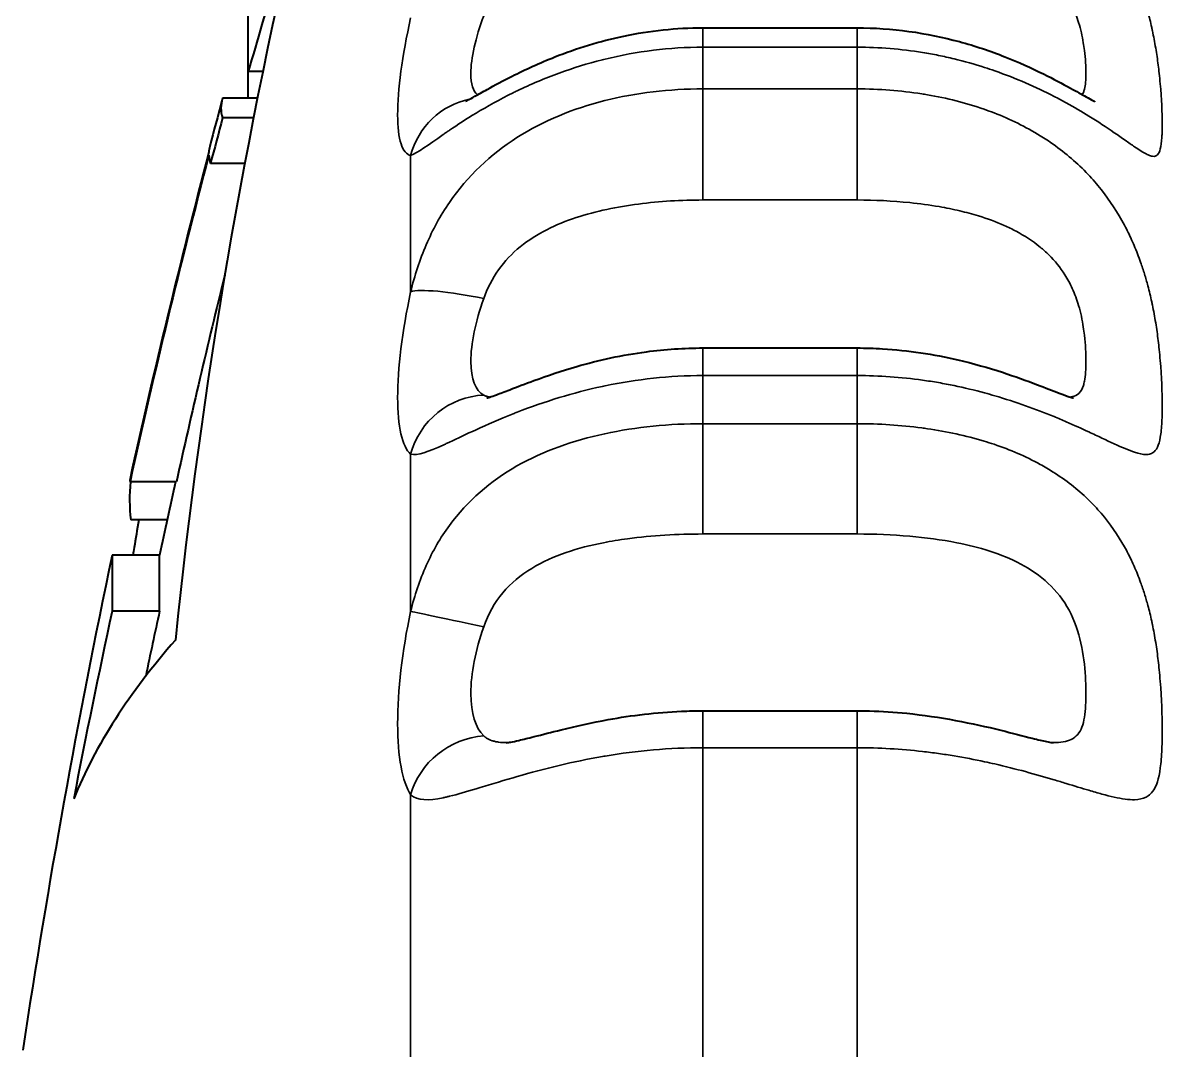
# Model space of a CAD drawing. Header units: millimetres. Extents: x 0 to 3364, y 0 to 2376.
# Drawn here: x 1916.31 to 1923.67, y 1295.2 to 1301.84 of the extents above; entities that cross this region are included whole.
import ezdxf

# ---------------------------------------------------------------- set-up
doc = ezdxf.new("R2010")
doc.units = ezdxf.units.MM
doc.header["$LTSCALE"] = 4
doc.layers.add('가시적인 것(ISO)', color=3, linetype='Continuous', lineweight=40, true_color=0x00ff00)
doc.layers.add('가시적인 좁은 것(ISO)', color=3, linetype='Continuous', lineweight=35, true_color=0x00ff00)

msp = doc.modelspace()

# ---------------------------------------------------------------- linework, layer by layer
at = {"layer": '가시적인 것(ISO)'}
for p, q in [((1917.7671, 1301.5241), (1917.7671, 1301.9988)), ((1920.7062, 1301.8073), (1921.7023, 1301.8073)), ((1917.8614, 1301.5241), (1917.7671, 1301.5241)), ((1917.7671, 1301.3519), (1917.7671, 1301.5241)), ((1917.8264, 1301.3519), (1917.6018, 1301.3519)), ((1917.8012, 1301.2248), (1917.6014, 1301.2248)), ((1917.7441, 1300.9292), (1917.5231, 1300.9292)), ((1920.7062, 1299.7377), (1921.7023, 1299.7377)), ((1919.7476, 1299.4078), (1919.7476, 1299.4077)), ((1919.7476, 1299.0888), (1919.7476, 1299.0887)), ((1917.3029, 1298.8725), (1917.0029, 1298.8725)), ((1917.2425, 1298.6261), (1917.008, 1298.6261)), ((1916.8874, 1298.3988), (1916.8874, 1298.0358)), ((1917.194, 1298.3988), (1916.8874, 1298.3988)), ((1917.194, 1298.0358), (1917.194, 1298.3988)), ((1917.194, 1298.0358), (1916.8874, 1298.0358)), ((1920.7062, 1297.3925), (1921.7023, 1297.3925)), ((1919.7476, 1297.0326), (1919.7476, 1297.0325))]:
    msp.add_line(p, q, dxfattribs=at)
for centre, radius, start, end in [((1972.2715, 1286.6988), 56.6, 165.0118, 165.32235), ((1972.5715, 1286.6988), 56.6, 167.57961, 168.07016), ((1972.5715, 1286.6988), 56.9, 168.13398, 171.40872)]:
    msp.add_arc(centre, radius, start, end, dxfattribs=at)
for centre, major_axis, ratio, start_param, end_param in [((1972.5715, 1294.1167), (-55.4665, 0), 0.811419, 6.090498, 6.200142), ((1972.5715, 1286.6988), (-56.9, 0), 0.968976, 5.988059, 6.010942), ((1972.2715, 1301.2878), (-54.681, 0), 0.05779, 6.262909, 6.303122), ((1972.2715, 1286.6359), (-56.5894, 0), 0.998349, 6.021996, 6.027408), ((1972.2715, 1286.7092), (-56.5997, 0), 0.998322, 6.027448, 6.06587), ((1972.2715, 1300.9923), (-54.7592, 0), 0.057717, 6.268069, 6.279949), ((1972.2715, 1286.6896), (-56.5998, 0), 0.998322, 6.02745, 6.065872), ((1972.2715, 1300.9922), (-54.7593, 0), 0.057717, 0.002939, 0.019929), ((1972.5715, 1286.6896), (-56.5998, 0), 0.998322, 6.041598, 6.065872), ((1972.2715, 1298.7605), (-55.2712, 0), 0.146134, 6.269323, 6.29982), ((1972.2715, 1298.8815), (-55.2688, 0), 0.058192, 6.279867, 6.285985), ((1972.5715, 1286.6988), (-56.9, 0), 0.968976, 6.076084, 6.098481), ((1972.5715, 1286.6988), (-56.6, 0), 0.968976, 6.07497, 6.082776), ((1972.5715, 1295.9143), (-56.1173, 0), 0.199859, 6.10974, 6.201937)]:
    msp.add_ellipse(centre, major_axis=major_axis, ratio=ratio, start_param=start_param, end_param=end_param, dxfattribs=at)
for points, knots in [([(1919.1707, 1301.3322), (1919.1709, 1301.3323), (1919.1712, 1301.3325), (1919.1747, 1301.3341), (1919.1806, 1301.3369), (1919.1993, 1301.3466), (1919.2139, 1301.3545), (1919.2546, 1301.3771), (1919.282, 1301.3925), (1919.3596, 1301.4354), (1919.4144, 1301.4651), (1919.5574, 1301.5373), (1919.6509, 1301.5804), (1919.8885, 1301.6742), (1920.0396, 1301.7212), (1920.3606, 1301.7886), (1920.5341, 1301.8073), (1920.7062, 1301.8073)], [0.0266153, 0.0266153, 0.0266153, 0.0266153, 0.0294363, 0.0294363, 0.0373218, 0.0373218, 0.0480611, 0.0480611, 0.0623491, 0.0623491, 0.0853746, 0.0853746, 0.1188953, 0.1188953, 0.1668009, 0.1668009, 0.2184199, 0.2184199, 0.2184199, 0.2184199]), ([(1921.7023, 1301.8073), (1921.9257, 1301.8073), (1922.1522, 1301.7749), (1922.4647, 1301.6903), (1922.5636, 1301.6569), (1922.7451, 1301.5854), (1922.8292, 1301.5474), (1922.97, 1301.4777), (1923.0295, 1301.4459), (1923.1198, 1301.3962), (1923.1544, 1301.3767), (1923.2002, 1301.3514), (1923.2157, 1301.3431), (1923.2324, 1301.3346), (1923.2368, 1301.3325), (1923.2384, 1301.3317), (1923.2385, 1301.3317), (1923.2385, 1301.3317)], [0, 0, 0, 0, 0.0670221, 0.0670221, 0.0991921, 0.0991921, 0.1291875, 0.1291875, 0.1536774, 0.1536774, 0.1713626, 0.1713626, 0.182782, 0.182782, 0.189911, 0.189911, 0.1913664, 0.1913664, 0.1913664, 0.1913664]), ([(1919.3092, 1299.4145), (1919.3093, 1299.4146), (1919.3095, 1299.4146), (1919.3125, 1299.4154), (1919.3191, 1299.4173), (1919.3399, 1299.4241), (1919.3543, 1299.4292), (1919.3954, 1299.4443), (1919.4249, 1299.4556), (1919.5043, 1299.4862), (1919.5577, 1299.5068), (1919.6997, 1299.5587), (1919.7933, 1299.5903), (1920.0332, 1299.6593), (1920.186, 1299.6929), (1920.461, 1299.7293), (1920.5839, 1299.7377), (1920.7062, 1299.7377)], [0.0161857, 0.0161857, 0.0161857, 0.0161857, 0.0185552, 0.0185552, 0.026992, 0.026992, 0.0362914, 0.0362914, 0.0504293, 0.0504293, 0.0714124, 0.0714124, 0.103455, 0.103455, 0.1506642, 0.1506642, 0.1873596, 0.1873596, 0.1873596, 0.1873596]), ([(1921.7023, 1299.7377), (1921.7572, 1299.7376), (1921.8121, 1299.7359), (1922.0321, 1299.7225), (1922.1971, 1299.6972), (1922.4528, 1299.638), (1922.5497, 1299.6102), (1922.7211, 1299.5544), (1922.7979, 1299.5265), (1922.919, 1299.4806), (1922.9674, 1299.4617), (1923.0338, 1299.4365), (1923.0569, 1299.4281), (1923.0837, 1299.4191), (1923.0916, 1299.4167), (1923.099, 1299.4146), (1923.0999, 1299.4143), (1923.1006, 1299.4142)], [0, 0, 0, 0, 0.0164668, 0.0164668, 0.0662079, 0.0662079, 0.0977163, 0.0977163, 0.1252639, 0.1252639, 0.1457416, 0.1457416, 0.158827, 0.158827, 0.1666894, 0.1666894, 0.1715139, 0.1715139, 0.1715139, 0.1715139]), ([(1917.0608, 1298.6261), (1917.0488, 1298.5624), (1917.0385, 1298.5025), (1917.03, 1298.4484), (1917.0273, 1298.4313), (1917.0248, 1298.4148), (1917.0225, 1298.3988)], [0.3574117, 0.3574117, 0.3574117, 0.3574117, 0.5012128, 0.5012128, 0.5012128, 0.546887, 0.546887, 0.546887, 0.546887]), ([(1919.4369, 1297.1865), (1919.4369, 1297.1865), (1919.4382, 1297.1866), (1919.445, 1297.1874), (1919.4534, 1297.1886), (1919.4781, 1297.193), (1919.4961, 1297.1968), (1919.5452, 1297.208), (1919.5786, 1297.2163), (1919.6678, 1297.2391), (1919.7273, 1297.2545), (1919.8849, 1297.2933), (1919.9882, 1297.3166), (1920.2461, 1297.3633), (1920.4062, 1297.3825), (1920.6129, 1297.3915), (1920.6595, 1297.3925), (1920.7062, 1297.3925)], [0.0051024, 0.0051024, 0.0051024, 0.0051024, 0.0093424, 0.0093424, 0.0174287, 0.0174287, 0.027829, 0.027829, 0.0422765, 0.0422765, 0.0639558, 0.0639558, 0.0974567, 0.0974567, 0.1456097, 0.1456097, 0.159603, 0.159603, 0.159603, 0.159603]), ([(1921.7023, 1297.3925), (1921.7291, 1297.3925), (1921.756, 1297.3922), (1921.8634, 1297.3894), (1921.944, 1297.3842), (1922.2361, 1297.3552), (1922.4483, 1297.3122), (1922.7051, 1297.2485), (1922.7751, 1297.23), (1922.8703, 1297.2064), (1922.9026, 1297.1988), (1922.9416, 1297.1909), (1922.9536, 1297.1888), (1922.9664, 1297.187), (1922.9698, 1297.1867), (1922.9711, 1297.1866), (1922.9712, 1297.1866), (1922.9712, 1297.1866)], [0, 0, 0, 0, 0.0080557, 0.0080557, 0.0322622, 0.0322622, 0.0968869, 0.0968869, 0.1227237, 0.1227237, 0.1380632, 0.1380632, 0.1469367, 0.1469367, 0.1530241, 0.1530241, 0.154444, 0.154444, 0.154444, 0.154444])]:
    msp.add_open_spline(points, degree=3, knots=knots, dxfattribs=at)
at = {"layer": '가시적인 좁은 것(ISO)'}
for p, q in [((1920.7062, 1301.6819), (1920.7062, 1301.8073)), ((1921.7023, 1301.6819), (1921.7023, 1301.8073)), ((1920.7062, 1301.6819), (1920.7062, 1301.4123)), ((1921.7023, 1301.6819), (1920.7062, 1301.6819)), ((1921.7023, 1301.6819), (1921.7023, 1301.4123)), ((1920.7062, 1301.4123), (1921.7023, 1301.4123)), ((1920.7062, 1300.6941), (1920.7062, 1301.4123)), ((1921.7023, 1300.6941), (1921.7023, 1301.4123)), ((1918.8167, 1300.9817), (1918.8167, 1300.1006)), ((1921.7023, 1300.6941), (1920.7062, 1300.6941)), ((1920.7062, 1299.5592), (1920.7062, 1299.7377)), ((1921.7023, 1299.7377), (1921.7023, 1299.5592)), ((1920.7062, 1299.5592), (1920.7062, 1299.2483)), ((1921.7023, 1299.5592), (1920.7062, 1299.5592)), ((1921.7023, 1299.5592), (1921.7023, 1299.2483)), ((1920.7062, 1298.5354), (1920.7062, 1299.2483)), ((1920.7062, 1299.2483), (1921.7023, 1299.2483)), ((1921.7023, 1299.2483), (1921.7023, 1298.573)), ((1918.8167, 1299.0509), (1918.8167, 1298.0351)), ((1921.7023, 1298.573), (1921.7023, 1298.5354)), ((1921.7023, 1298.5354), (1920.7062, 1298.5354)), ((1920.7062, 1297.1539), (1920.7062, 1297.3925)), ((1921.7023, 1297.1539), (1921.7023, 1297.3925)), ((1920.7062, 1297.1539), (1920.7062, 1293.3302)), ((1921.7023, 1297.1539), (1920.7062, 1297.1539)), ((1921.7023, 1297.1539), (1921.7023, 1293.3302)), ((1918.8167, 1296.8488), (1918.8167, 1292.4391))]:
    msp.add_line(p, q, dxfattribs=at)
for centre, major_axis, ratio, start_param, end_param in [((1919.2891, 1300.8562), (0.108, 0.4882), 0.977465, 0.409562, 1.529702), ((1919.2891, 1299.9828), (-0.489, 0.1042), 0.14551, 4.743374, 6.050555), ((1919.0904, 1300.1576), (-0.2583, -1.0817), 0.228727, 4.819608, 5.519674), ((1919.1044, 1300.0617), (-0.2502, -1.0316), 0.266466, 5.450345, 6.136597), ((1919.2891, 1298.9424), (-0.3385, -0.368), 0.95999, 3.905554, 5.212736), ((1919.2891, 1297.9355), (-0.4893, 0.1031), 0.000885, 4.712575, 6.019757), ((1919.2891, 1296.7596), (0.4239, 0.2652), 0.921426, 1.047753, 2.354935)]:
    msp.add_ellipse(centre, major_axis=major_axis, ratio=ratio, start_param=start_param, end_param=end_param, dxfattribs=at)
for points, knots in [([(1921.7023, 1303.253), (1921.8445, 1303.253), (1921.9842, 1303.2409), (1922.1215, 1303.2166), (1922.1331, 1303.2145), (1922.1447, 1303.2124), (1922.1563, 1303.2101), (1922.2816, 1303.186), (1922.4058, 1303.1508), (1922.5233, 1303.1055), (1922.5449, 1303.0971), (1922.5664, 1303.0884), (1922.5876, 1303.0793), (1922.6919, 1303.0346), (1922.7916, 1302.9811), (1922.886, 1302.9177), (1922.9145, 1302.8985), (1922.9425, 1302.8784), (1922.97, 1302.8574), (1923.0518, 1302.7948), (1923.1268, 1302.7255), (1923.1953, 1302.6487), (1923.2245, 1302.616), (1923.2525, 1302.5818), (1923.2794, 1302.5462), (1923.3367, 1302.4703), (1923.387, 1302.3898), (1923.4307, 1302.3053), (1923.4468, 1302.2742), (1923.462, 1302.2424), (1923.4764, 1302.2102), (1923.4819, 1302.1977), (1923.4874, 1302.1851), (1923.4926, 1302.1725), (1923.5079, 1302.1361), (1923.522, 1302.0992), (1923.535, 1302.062), (1923.5438, 1302.0369), (1923.552, 1302.0117), (1923.5598, 1301.9864), (1923.5676, 1301.9611), (1923.5748, 1301.9358), (1923.5816, 1301.9105), (1923.5907, 1301.8767), (1923.599, 1301.8428), (1923.6065, 1301.8089), (1923.6081, 1301.8017), (1923.6096, 1301.7945), (1923.6111, 1301.7874), (1923.615, 1301.7692), (1923.6186, 1301.751), (1923.6221, 1301.7329), (1923.6293, 1301.6951), (1923.6355, 1301.6575), (1923.641, 1301.6207), (1923.6437, 1301.6023), (1923.6462, 1301.5841), (1923.6485, 1301.5661), (1923.6508, 1301.548), (1923.6529, 1301.5303), (1923.6548, 1301.5127), (1923.6573, 1301.4901), (1923.6596, 1301.4678), (1923.6615, 1301.446), (1923.6704, 1301.3475), (1923.6742, 1301.2579), (1923.6743, 1301.1862), (1923.6743, 1301.1643), (1923.674, 1301.1439), (1923.6733, 1301.1251), (1923.673, 1301.1158), (1923.6725, 1301.1069), (1923.672, 1301.0984), (1923.67, 1301.0679), (1923.6667, 1301.0434), (1923.662, 1301.0247), (1923.6527, 1300.9887), (1923.637, 1300.9738), (1923.6125, 1300.9765), (1923.604, 1300.9774), (1923.5944, 1300.9804), (1923.5836, 1300.9851), (1923.5791, 1300.987), (1923.5745, 1300.9892), (1923.5696, 1300.9918), (1923.5489, 1301.0024), (1923.5244, 1301.0181), (1923.4958, 1301.0377), (1923.4769, 1301.0505), (1923.4564, 1301.0649), (1923.4342, 1301.0804), (1923.3909, 1301.1108), (1923.3408, 1301.1458), (1923.284, 1301.1831), (1923.2573, 1301.2007), (1923.2292, 1301.2186), (1923.2, 1301.2367), (1923.1544, 1301.2649), (1923.1057, 1301.2935), (1923.0543, 1301.3219), (1923.0287, 1301.336), (1923.0023, 1301.3501), (1922.9752, 1301.364), (1922.8574, 1301.4245), (1922.7294, 1301.4809), (1922.5916, 1301.5289), (1922.57, 1301.5365), (1922.5482, 1301.5438), (1922.5262, 1301.5508), (1922.4617, 1301.5716), (1922.3959, 1301.5902), (1922.3291, 1301.6064), (1922.2957, 1301.6145), (1922.262, 1301.622), (1922.228, 1301.6289), (1922.194, 1301.6358), (1922.1597, 1301.6421), (1922.1252, 1301.6477), (1922.0561, 1301.659), (1921.986, 1301.6675), (1921.9153, 1301.6733), (1921.8446, 1301.679), (1921.7735, 1301.6819), (1921.7023, 1301.6819)], [0, 0, 0, 0, 0.000420749, 0.000420749, 0.000420749, 0.000456315, 0.000456315, 0.000456315, 0.000841498, 0.000841498, 0.000841498, 0.000912616, 0.000912616, 0.000912616, 0.001262247, 0.001262247, 0.001262247, 0.001368007, 0.001368007, 0.001368007, 0.001682996, 0.001682996, 0.001682996, 0.001817418, 0.001817418, 0.001817418, 0.002103745, 0.002103745, 0.002103745, 0.002208932, 0.002208932, 0.002208932, 0.002249619, 0.002249619, 0.002249619, 0.002366713, 0.002366713, 0.002366713, 0.002445604, 0.002445604, 0.002445604, 0.002524494, 0.002524494, 0.002524494, 0.002629681, 0.002629681, 0.002629681, 0.002651956, 0.002651956, 0.002651956, 0.002708572, 0.002708572, 0.002708572, 0.002826907, 0.002826907, 0.002826907, 0.002886075, 0.002886075, 0.002886075, 0.002945243, 0.002945243, 0.002945243, 0.003021559, 0.003021559, 0.003021559, 0.003365992, 0.003365992, 0.003365992, 0.003471179, 0.003471179, 0.003471179, 0.003523773, 0.003523773, 0.003523773, 0.003713713, 0.003713713, 0.003713713, 0.004080236, 0.004080236, 0.004080236, 0.00420749, 0.00420749, 0.00420749, 0.004260084, 0.004260084, 0.004260084, 0.004482243, 0.004482243, 0.004482243, 0.004628239, 0.004628239, 0.004628239, 0.004914142, 0.004914142, 0.004914142, 0.005048988, 0.005048988, 0.005048988, 0.005259363, 0.005259363, 0.005259363, 0.005364122, 0.005364122, 0.005364122, 0.005819028, 0.005819028, 0.005819028, 0.005890486, 0.005890486, 0.005890486, 0.006100861, 0.006100861, 0.006100861, 0.006206048, 0.006206048, 0.006206048, 0.006311235, 0.006311235, 0.006311235, 0.00652161, 0.00652161, 0.00652161, 0.006731984, 0.006731984, 0.006731984, 0.006731984]), ([(1923.1564, 1301.3757), (1923.1597, 1301.3798), (1923.1625, 1301.3845), (1923.1649, 1301.3897), (1923.1677, 1301.3958), (1923.1701, 1301.4026), (1923.172, 1301.4101), (1923.1787, 1301.4358), (1923.1813, 1301.4709), (1923.1813, 1301.5132), (1923.1812, 1301.5555), (1923.1786, 1301.6059), (1923.1717, 1301.6613), (1923.1697, 1301.6774), (1923.1674, 1301.694), (1923.1645, 1301.7109), (1923.1576, 1301.7527), (1923.1478, 1301.7969), (1923.134, 1301.8417), (1923.123, 1301.8773), (1923.1094, 1301.9132), (1923.0931, 1301.9482), (1923.0791, 1301.9782), (1923.0631, 1302.0076), (1923.0451, 1302.0359), (1923.0154, 1302.0827), (1922.9805, 1302.1261), (1922.9415, 1302.1655), (1922.9236, 1302.1837), (1922.9048, 1302.201), (1922.8851, 1302.2176), (1922.8364, 1302.2589), (1922.7844, 1302.294), (1922.7298, 1302.3248), (1922.7048, 1302.3389), (1922.6792, 1302.3522), (1922.6531, 1302.3646), (1922.5992, 1302.3902), (1922.5441, 1302.4119), (1922.488, 1302.4308), (1922.4479, 1302.4442), (1922.4073, 1302.4562), (1922.3663, 1302.4669), (1922.3223, 1302.4784), (1922.2775, 1302.4884), (1922.2325, 1302.4971), (1922.1698, 1302.5092), (1922.1062, 1302.5189), (1922.0428, 1302.5262), (1921.9299, 1302.5393), (1921.8167, 1302.5454), (1921.7023, 1302.5454)], [0.001823504, 0.001823504, 0.001823504, 0.001823504, 0.001876825, 0.001876825, 0.001876825, 0.001937842, 0.001937842, 0.001937842, 0.002144943, 0.002144943, 0.002144943, 0.002352493, 0.002352493, 0.002352493, 0.002413061, 0.002413061, 0.002413061, 0.002562512, 0.002562512, 0.002562512, 0.002681179, 0.002681179, 0.002681179, 0.002782454, 0.002782454, 0.002782454, 0.002949297, 0.002949297, 0.002949297, 0.003026246, 0.003026246, 0.003026246, 0.003217414, 0.003217414, 0.003217414, 0.003304937, 0.003304937, 0.003304937, 0.003485532, 0.003485532, 0.003485532, 0.00361485, 0.00361485, 0.00361485, 0.00375365, 0.00375365, 0.00375365, 0.003946637, 0.003946637, 0.003946637, 0.004289886, 0.004289886, 0.004289886, 0.004289886]), ([(1919.2891, 1301.885), (1919.2367, 1301.7424), (1919.2057, 1301.6083), (1919.2058, 1301.512), (1919.2058, 1301.4441), (1919.2212, 1301.3977), (1919.2486, 1301.3738)], [0, 0, 0, 0, 0.0004694766, 0.0004694766, 0.0004694766, 0.0008005246, 0.0008005246, 0.0008005246, 0.0008005246]), ([(1918.8167, 1300.9817), (1918.7897, 1300.9877), (1918.769, 1301.013), (1918.7546, 1301.0577), (1918.7402, 1301.1024), (1918.7327, 1301.1647), (1918.7327, 1301.2446), (1918.7326, 1301.4042), (1918.7627, 1301.6265), (1918.8167, 1301.8717)], [0, 0, 0, 0, 0.000387646, 0.000387646, 0.000387646, 0.000775291, 0.000775291, 0.000775291, 0.001550582, 0.001550582, 0.001550582, 0.001550582]), ([(1920.7062, 1301.6819), (1920.4894, 1301.6819), (1920.2784, 1301.6551), (1920.0733, 1301.6048), (1920.0676, 1301.6035), (1920.062, 1301.6021), (1920.0564, 1301.6007), (1919.9596, 1301.5763), (1919.8667, 1301.5474), (1919.7772, 1301.5148), (1919.6826, 1301.4803), (1919.5921, 1301.4417), (1919.5062, 1301.4003), (1919.497, 1301.3959), (1919.4878, 1301.3914), (1919.4787, 1301.3869), (1919.3921, 1301.3442), (1919.3122, 1301.2996), (1919.2395, 1301.2557), (1919.1772, 1301.218), (1919.1193, 1301.1802), (1919.0682, 1301.1455), (1919.0609, 1301.1406), (1919.0537, 1301.1357), (1919.0467, 1301.1309), (1919.0397, 1301.126), (1919.0328, 1301.1213), (1919.026, 1301.1166), (1918.9314, 1301.051), (1918.8617, 1300.9984), (1918.8167, 1300.9817)], [0, 0, 0, 0, 0.000641191, 0.000641191, 0.000641191, 0.00065882, 0.00065882, 0.00065882, 0.000961786, 0.000961786, 0.000961786, 0.001282382, 0.001282382, 0.001282382, 0.001316763, 0.001316763, 0.001316763, 0.001643352, 0.001643352, 0.001643352, 0.001923573, 0.001923573, 0.001923573, 0.001963585, 0.001963585, 0.001963585, 0.002003722, 0.002003722, 0.002003722, 0.002564764, 0.002564764, 0.002564764, 0.002564764]), ([(1918.8167, 1300.1006), (1918.8423, 1300.2042), (1918.8758, 1300.3074), (1918.9593, 1300.502), (1919.0089, 1300.5931), (1919.1839, 1300.8486), (1919.3331, 1300.9894), (1919.675, 1301.207), (1919.8687, 1301.2853), (1920.2745, 1301.3873), (1920.4898, 1301.4123), (1920.7062, 1301.4123)], [0.004174723, 0.004174723, 0.004174723, 0.004174723, 0.004494381, 0.004494381, 0.004814039, 0.004814039, 0.005453354, 0.005453354, 0.006092669, 0.006092669, 0.006731984, 0.006731984, 0.006731984, 0.006731984]), ([(1921.7023, 1301.4123), (1921.8445, 1301.4123), (1921.9842, 1301.4016), (1922.1215, 1301.38), (1922.1331, 1301.3782), (1922.1447, 1301.3763), (1922.1563, 1301.3743), (1922.2816, 1301.3528), (1922.4058, 1301.3215), (1922.5233, 1301.2806), (1922.5449, 1301.2731), (1922.5664, 1301.2652), (1922.5876, 1301.257), (1922.6919, 1301.2167), (1922.7916, 1301.168), (1922.886, 1301.1097), (1922.9145, 1301.0921), (1922.9425, 1301.0736), (1922.97, 1301.0541), (1923.0518, 1300.9962), (1923.1268, 1300.9316), (1923.1953, 1300.8592), (1923.2245, 1300.8283), (1923.2525, 1300.796), (1923.2794, 1300.7621), (1923.3367, 1300.6899), (1923.387, 1300.6126), (1923.4307, 1300.5304), (1923.4468, 1300.5002), (1923.462, 1300.4693), (1923.4764, 1300.4376), (1923.4819, 1300.4254), (1923.4874, 1300.4131), (1923.4926, 1300.4006), (1923.5079, 1300.3649), (1923.522, 1300.3284), (1923.535, 1300.2915), (1923.5438, 1300.2665), (1923.552, 1300.2414), (1923.5598, 1300.2161), (1923.5676, 1300.1908), (1923.5748, 1300.1654), (1923.5816, 1300.1398), (1923.5907, 1300.1058), (1923.599, 1300.0713), (1923.6065, 1300.0368), (1923.6081, 1300.0295), (1923.6096, 1300.0221), (1923.6111, 1300.0148), (1923.615, 1299.9962), (1923.6186, 1299.9775), (1923.6221, 1299.9589), (1923.6293, 1299.9199), (1923.6355, 1299.881), (1923.641, 1299.8425), (1923.6437, 1299.8233), (1923.6462, 1299.8042), (1923.6485, 1299.7852), (1923.6508, 1299.7662), (1923.6529, 1299.7473), (1923.6548, 1299.7286), (1923.6573, 1299.7046), (1923.6596, 1299.6807), (1923.6615, 1299.6572), (1923.6704, 1299.5509), (1923.6742, 1299.4509), (1923.6743, 1299.3664), (1923.6743, 1299.3406), (1923.674, 1299.3161), (1923.6733, 1299.293), (1923.673, 1299.2815), (1923.6725, 1299.2704), (1923.672, 1299.2597), (1923.67, 1299.2211), (1923.6667, 1299.1882), (1923.662, 1299.1608), (1923.6527, 1299.1078), (1923.637, 1299.0745), (1923.6125, 1299.0594), (1923.604, 1299.0541), (1923.5944, 1299.0509), (1923.5836, 1299.0496), (1923.5791, 1299.049), (1923.5745, 1299.0487), (1923.5696, 1299.0487), (1923.5489, 1299.0488), (1923.5244, 1299.0541), (1923.4958, 1299.0636), (1923.4769, 1299.0699), (1923.4564, 1299.0778), (1923.4342, 1299.0872), (1923.3909, 1299.1055), (1923.3408, 1299.129), (1923.284, 1299.1557), (1923.2573, 1299.1683), (1923.2292, 1299.1815), (1923.2, 1299.195), (1923.1544, 1299.2161), (1923.1057, 1299.2381), (1923.0543, 1299.2603), (1923.0287, 1299.2714), (1923.0023, 1299.2825), (1922.9752, 1299.2937), (1922.8574, 1299.342), (1922.7294, 1299.3886), (1922.5916, 1299.4288), (1922.57, 1299.4352), (1922.5482, 1299.4413), (1922.5262, 1299.4472), (1922.4617, 1299.4647), (1922.3959, 1299.4805), (1922.3291, 1299.4943), (1922.2957, 1299.5013), (1922.262, 1299.5077), (1922.228, 1299.5136), (1922.194, 1299.5195), (1922.1597, 1299.5249), (1922.1252, 1299.5297), (1922.0561, 1299.5394), (1921.986, 1299.5467), (1921.9153, 1299.5517), (1921.8446, 1299.5567), (1921.7735, 1299.5592), (1921.7023, 1299.5592)], [0, 0, 0, 0, 0.000420749, 0.000420749, 0.000420749, 0.000456315, 0.000456315, 0.000456315, 0.000841498, 0.000841498, 0.000841498, 0.000912616, 0.000912616, 0.000912616, 0.001262247, 0.001262247, 0.001262247, 0.001368007, 0.001368007, 0.001368007, 0.001682996, 0.001682996, 0.001682996, 0.001817418, 0.001817418, 0.001817418, 0.002103745, 0.002103745, 0.002103745, 0.002208932, 0.002208932, 0.002208932, 0.002249619, 0.002249619, 0.002249619, 0.002366713, 0.002366713, 0.002366713, 0.002445604, 0.002445604, 0.002445604, 0.002524494, 0.002524494, 0.002524494, 0.002629681, 0.002629681, 0.002629681, 0.002651956, 0.002651956, 0.002651956, 0.002708572, 0.002708572, 0.002708572, 0.002826907, 0.002826907, 0.002826907, 0.002886075, 0.002886075, 0.002886075, 0.002945243, 0.002945243, 0.002945243, 0.003021559, 0.003021559, 0.003021559, 0.003365992, 0.003365992, 0.003365992, 0.003471179, 0.003471179, 0.003471179, 0.003523773, 0.003523773, 0.003523773, 0.003713713, 0.003713713, 0.003713713, 0.004080236, 0.004080236, 0.004080236, 0.00420749, 0.00420749, 0.00420749, 0.004260084, 0.004260084, 0.004260084, 0.004482243, 0.004482243, 0.004482243, 0.004628239, 0.004628239, 0.004628239, 0.004914142, 0.004914142, 0.004914142, 0.005048988, 0.005048988, 0.005048988, 0.005259363, 0.005259363, 0.005259363, 0.005364122, 0.005364122, 0.005364122, 0.005819028, 0.005819028, 0.005819028, 0.005890486, 0.005890486, 0.005890486, 0.006100861, 0.006100861, 0.006100861, 0.006206048, 0.006206048, 0.006206048, 0.006311235, 0.006311235, 0.006311235, 0.00652161, 0.00652161, 0.00652161, 0.006731984, 0.006731984, 0.006731984, 0.006731984]), ([(1920.7062, 1300.6941), (1920.5663, 1300.6941), (1920.4264, 1300.686), (1920.2891, 1300.6682), (1920.1519, 1300.6505), (1920.0159, 1300.623), (1919.8864, 1300.58), (1919.7569, 1300.537), (1919.6324, 1300.4783), (1919.5257, 1300.3918), (1919.4724, 1300.3486), (1919.4244, 1300.2986), (1919.3844, 1300.2423), (1919.3444, 1300.186), (1919.3121, 1300.122), (1919.2891, 1300.0572)], [0, 0, 0, 0, 0.000419288, 0.000419288, 0.000419288, 0.000838576, 0.000838576, 0.000838576, 0.001257865, 0.001257865, 0.001257865, 0.001467509, 0.001467509, 0.001467509, 0.001677153, 0.001677153, 0.001677153, 0.001677153]), ([(1923.0794, 1299.4206), (1923.0845, 1299.4213), (1923.0894, 1299.4222), (1923.0941, 1299.4234), (1923.1105, 1299.4274), (1923.124, 1299.4341), (1923.1349, 1299.444), (1923.1485, 1299.4562), (1923.1581, 1299.4735), (1923.1649, 1299.4948), (1923.1677, 1299.5036), (1923.1701, 1299.5131), (1923.172, 1299.5233), (1923.1787, 1299.558), (1923.1813, 1299.6019), (1923.1813, 1299.6516), (1923.1812, 1299.7015), (1923.1786, 1299.7586), (1923.1717, 1299.8194), (1923.1697, 1299.8371), (1923.1674, 1299.8551), (1923.1645, 1299.8734), (1923.1576, 1299.9186), (1923.1478, 1299.9655), (1923.134, 1300.0123), (1923.123, 1300.0494), (1923.1094, 1300.0864), (1923.0931, 1300.1222), (1923.0791, 1300.1527), (1923.0631, 1300.1825), (1923.0451, 1300.2109), (1923.0154, 1300.2578), (1922.9805, 1300.3007), (1922.9415, 1300.3392), (1922.9236, 1300.3569), (1922.9048, 1300.3738), (1922.8851, 1300.3898), (1922.8364, 1300.4297), (1922.7844, 1300.4632), (1922.7298, 1300.4922), (1922.7048, 1300.5056), (1922.6792, 1300.518), (1922.6531, 1300.5296), (1922.5992, 1300.5535), (1922.5441, 1300.5736), (1922.488, 1300.5909), (1922.4479, 1300.6032), (1922.4073, 1300.6142), (1922.3663, 1300.6239), (1922.3223, 1300.6343), (1922.2775, 1300.6433), (1922.2325, 1300.6511), (1922.1698, 1300.662), (1922.1062, 1300.6706), (1922.0428, 1300.6771), (1921.9299, 1300.6887), (1921.8167, 1300.6941), (1921.7023, 1300.6941)], [0.001574541, 0.001574541, 0.001574541, 0.001574541, 0.001608707, 0.001608707, 0.001608707, 0.001728427, 0.001728427, 0.001728427, 0.001876825, 0.001876825, 0.001876825, 0.001937842, 0.001937842, 0.001937842, 0.002144943, 0.002144943, 0.002144943, 0.002352493, 0.002352493, 0.002352493, 0.002413061, 0.002413061, 0.002413061, 0.002562512, 0.002562512, 0.002562512, 0.002681179, 0.002681179, 0.002681179, 0.002782454, 0.002782454, 0.002782454, 0.002949297, 0.002949297, 0.002949297, 0.003026246, 0.003026246, 0.003026246, 0.003217414, 0.003217414, 0.003217414, 0.003304937, 0.003304937, 0.003304937, 0.003485532, 0.003485532, 0.003485532, 0.00361485, 0.00361485, 0.00361485, 0.00375365, 0.00375365, 0.00375365, 0.003946637, 0.003946637, 0.003946637, 0.004289886, 0.004289886, 0.004289886, 0.004289886]), ([(1919.2891, 1300.0572), (1919.2367, 1299.9097), (1919.2057, 1299.7638), (1919.2058, 1299.6502), (1919.2059, 1299.5366), (1919.2367, 1299.4618), (1919.2891, 1299.4329)], [0, 0, 0, 0, 0.0004694766, 0.0004694766, 0.0004694766, 0.0009391665, 0.0009391665, 0.0009391665, 0.0009391665]), ([(1920.7062, 1299.5592), (1920.4894, 1299.5592), (1920.2784, 1299.5359), (1920.0733, 1299.493), (1920.0676, 1299.4918), (1920.062, 1299.4906), (1920.0564, 1299.4894), (1919.9596, 1299.4687), (1919.8667, 1299.4442), (1919.7772, 1299.417), (1919.6826, 1299.3881), (1919.5921, 1299.3563), (1919.5062, 1299.3229), (1919.497, 1299.3193), (1919.4878, 1299.3157), (1919.4787, 1299.312), (1919.3921, 1299.2776), (1919.3122, 1299.2426), (1919.2395, 1299.2093), (1919.1772, 1299.1808), (1919.1193, 1299.1532), (1919.0682, 1299.1294), (1919.0609, 1299.126), (1919.0537, 1299.1227), (1919.0467, 1299.1194), (1919.0397, 1299.1162), (1919.0328, 1299.113), (1919.026, 1299.1099), (1918.9314, 1299.0671), (1918.8617, 1299.0405), (1918.8167, 1299.0509)], [0, 0, 0, 0, 0.000641191, 0.000641191, 0.000641191, 0.00065882, 0.00065882, 0.00065882, 0.000961786, 0.000961786, 0.000961786, 0.001282382, 0.001282382, 0.001282382, 0.001316763, 0.001316763, 0.001316763, 0.001643352, 0.001643352, 0.001643352, 0.001923573, 0.001923573, 0.001923573, 0.001963585, 0.001963585, 0.001963585, 0.002003722, 0.002003722, 0.002003722, 0.002564764, 0.002564764, 0.002564764, 0.002564764]), ([(1919.2891, 1299.4329), (1919.2949, 1299.4297), (1919.3012, 1299.4272), (1919.3081, 1299.4251), (1919.3147, 1299.4231), (1919.3218, 1299.4217), (1919.3293, 1299.4207)], [0.0026102224, 0.0026102224, 0.0026102224, 0.0026102224, 0.0026627119, 0.0026627119, 0.0026627119, 0.0027127988, 0.0027127988, 0.0027127988, 0.0027127988]), ([(1918.8167, 1298.0351), (1918.8423, 1298.1377), (1918.8758, 1298.2383), (1918.9593, 1298.4252), (1919.0089, 1298.5114), (1919.1839, 1298.7503), (1919.3331, 1298.8779), (1919.675, 1299.0719), (1919.8687, 1299.1397), (1920.2745, 1299.2273), (1920.4898, 1299.2483), (1920.7062, 1299.2483)], [0.004174723, 0.004174723, 0.004174723, 0.004174723, 0.004494381, 0.004494381, 0.004814039, 0.004814039, 0.005453354, 0.005453354, 0.006092669, 0.006092669, 0.006731984, 0.006731984, 0.006731984, 0.006731984]), ([(1921.7023, 1299.2483), (1921.8445, 1299.2483), (1921.9842, 1299.2393), (1922.1215, 1299.2209), (1922.1331, 1299.2194), (1922.1447, 1299.2178), (1922.1563, 1299.2161), (1922.2816, 1299.1978), (1922.4058, 1299.1709), (1922.5233, 1299.1355), (1922.5449, 1299.1289), (1922.5664, 1299.1221), (1922.5876, 1299.115), (1922.6919, 1299.0798), (1922.7916, 1299.0371), (1922.886, 1298.9852), (1922.9145, 1298.9695), (1922.9425, 1298.9529), (1922.97, 1298.9355), (1923.0518, 1298.8836), (1923.1268, 1298.8251), (1923.1953, 1298.7586), (1923.2245, 1298.7303), (1923.2525, 1298.7005), (1923.2794, 1298.6691), (1923.3367, 1298.6021), (1923.387, 1298.5297), (1923.4307, 1298.4517), (1923.4468, 1298.4231), (1923.462, 1298.3936), (1923.4764, 1298.3633), (1923.4819, 1298.3516), (1923.4874, 1298.3398), (1923.4926, 1298.3278), (1923.5079, 1298.2934), (1923.522, 1298.2582), (1923.535, 1298.2223), (1923.5438, 1298.1981), (1923.552, 1298.1736), (1923.5598, 1298.1488), (1923.5676, 1298.1241), (1923.5748, 1298.0991), (1923.5816, 1298.0739), (1923.5907, 1298.0403), (1923.599, 1298.0062), (1923.6065, 1297.9717), (1923.6081, 1297.9644), (1923.6096, 1297.957), (1923.6111, 1297.9497), (1923.615, 1297.9311), (1923.6186, 1297.9124), (1923.6221, 1297.8936), (1923.6293, 1297.8544), (1923.6355, 1297.8149), (1923.641, 1297.7756), (1923.6437, 1297.756), (1923.6462, 1297.7363), (1923.6485, 1297.7168), (1923.6508, 1297.6972), (1923.6529, 1297.6777), (1923.6548, 1297.6583), (1923.6573, 1297.6333), (1923.6596, 1297.6084), (1923.6615, 1297.5837), (1923.6704, 1297.472), (1923.6742, 1297.3637), (1923.6743, 1297.2684), (1923.6743, 1297.2393), (1923.674, 1297.2111), (1923.6733, 1297.1843), (1923.673, 1297.1708), (1923.6725, 1297.1578), (1923.672, 1297.1451), (1923.67, 1297.0993), (1923.6667, 1297.0586), (1923.662, 1297.023), (1923.6527, 1296.9543), (1923.637, 1296.9032), (1923.6125, 1296.8707), (1923.604, 1296.8594), (1923.5944, 1296.8502), (1923.5836, 1296.8427), (1923.5791, 1296.8396), (1923.5745, 1296.8369), (1923.5696, 1296.8344), (1923.5489, 1296.8239), (1923.5244, 1296.8187), (1923.4958, 1296.8179), (1923.4769, 1296.8174), (1923.4564, 1296.8188), (1923.4342, 1296.8218), (1923.3909, 1296.8275), (1923.3408, 1296.8392), (1923.284, 1296.8547), (1923.2573, 1296.862), (1923.2292, 1296.8701), (1923.2, 1296.8788), (1923.1544, 1296.8923), (1923.1057, 1296.9072), (1923.0543, 1296.9229), (1923.0287, 1296.9306), (1923.0023, 1296.9386), (1922.9752, 1296.9467), (1922.8574, 1296.9817), (1922.7294, 1297.0175), (1922.5916, 1297.0491), (1922.57, 1297.0541), (1922.5482, 1297.0589), (1922.5262, 1297.0636), (1922.4617, 1297.0774), (1922.3959, 1297.09), (1922.3291, 1297.1012), (1922.2957, 1297.1067), (1922.262, 1297.1119), (1922.228, 1297.1167), (1922.194, 1297.1215), (1922.1597, 1297.1259), (1922.1252, 1297.1298), (1922.0561, 1297.1377), (1921.986, 1297.1437), (1921.9153, 1297.1478), (1921.8446, 1297.1518), (1921.7735, 1297.1539), (1921.7023, 1297.1539)], [0, 0, 0, 0, 0.000420749, 0.000420749, 0.000420749, 0.000456315, 0.000456315, 0.000456315, 0.000841498, 0.000841498, 0.000841498, 0.000912616, 0.000912616, 0.000912616, 0.001262247, 0.001262247, 0.001262247, 0.001368007, 0.001368007, 0.001368007, 0.001682996, 0.001682996, 0.001682996, 0.001817418, 0.001817418, 0.001817418, 0.002103745, 0.002103745, 0.002103745, 0.002208932, 0.002208932, 0.002208932, 0.002249619, 0.002249619, 0.002249619, 0.002366713, 0.002366713, 0.002366713, 0.002445604, 0.002445604, 0.002445604, 0.002524494, 0.002524494, 0.002524494, 0.002629681, 0.002629681, 0.002629681, 0.002651956, 0.002651956, 0.002651956, 0.002708572, 0.002708572, 0.002708572, 0.002826907, 0.002826907, 0.002826907, 0.002886075, 0.002886075, 0.002886075, 0.002945243, 0.002945243, 0.002945243, 0.003021559, 0.003021559, 0.003021559, 0.003365992, 0.003365992, 0.003365992, 0.003471179, 0.003471179, 0.003471179, 0.003523773, 0.003523773, 0.003523773, 0.003713713, 0.003713713, 0.003713713, 0.004080236, 0.004080236, 0.004080236, 0.00420749, 0.00420749, 0.00420749, 0.004260084, 0.004260084, 0.004260084, 0.004482243, 0.004482243, 0.004482243, 0.004628239, 0.004628239, 0.004628239, 0.004914142, 0.004914142, 0.004914142, 0.005048988, 0.005048988, 0.005048988, 0.005259363, 0.005259363, 0.005259363, 0.005364122, 0.005364122, 0.005364122, 0.005819028, 0.005819028, 0.005819028, 0.005890486, 0.005890486, 0.005890486, 0.006100861, 0.006100861, 0.006100861, 0.006206048, 0.006206048, 0.006206048, 0.006311235, 0.006311235, 0.006311235, 0.00652161, 0.00652161, 0.00652161, 0.006731984, 0.006731984, 0.006731984, 0.006731984]), ([(1920.7062, 1298.5354), (1920.5419, 1298.5354), (1920.3778, 1298.5262), (1920.2176, 1298.5046), (1920.1655, 1298.4976), (1920.1136, 1298.4891), (1920.0623, 1298.479)], [0, 0, 0, 0, 0.0004924156, 0.0004924156, 0.0004924156, 0.0006525641, 0.0006525641, 0.0006525641, 0.0006525641]), ([(1922.3462, 1298.479), (1922.2473, 1298.4985), (1922.1446, 1298.512), (1922.0428, 1298.521), (1921.9298, 1298.5309), (1921.8169, 1298.5354), (1921.7023, 1298.5354)], [0.0036358235, 0.0036358235, 0.0036358235, 0.0036358235, 0.0039460376, 0.0039460376, 0.0039460376, 0.004289886, 0.004289886, 0.004289886, 0.004289886]), ([(1920.0623, 1298.479), (1919.8979, 1298.4465), (1919.7381, 1298.3978), (1919.5991, 1298.3132), (1919.5296, 1298.2709), (1919.465, 1298.2182), (1919.4121, 1298.1551), (1919.3593, 1298.0921), (1919.3172, 1298.016), (1919.2891, 1297.936)], [0.000652564, 0.000652564, 0.000652564, 0.000652564, 0.001164859, 0.001164859, 0.001164859, 0.001421006, 0.001421006, 0.001421006, 0.001677153, 0.001677153, 0.001677153, 0.001677153]), ([(1922.9699, 1297.1867), (1923.0163, 1297.1869), (1923.056, 1297.1928), (1923.0865, 1297.2077), (1923.1193, 1297.2237), (1923.1412, 1297.2501), (1923.1554, 1297.2877), (1923.1696, 1297.3252), (1923.1762, 1297.3719), (1923.1793, 1297.4278), (1923.1824, 1297.4838), (1923.1821, 1297.5465), (1923.1779, 1297.6151), (1923.1695, 1297.7522), (1923.1445, 1297.9088), (1923.0728, 1298.042), (1923.0012, 1298.1752), (1922.8878, 1298.2734), (1922.7604, 1298.341), (1922.633, 1298.4087), (1922.491, 1298.4503), (1922.3462, 1298.479)], [0.001379608, 0.001379608, 0.001379608, 0.001379608, 0.001590673, 0.001590673, 0.001590673, 0.001817912, 0.001817912, 0.001817912, 0.002045151, 0.002045151, 0.002045151, 0.00227239, 0.00227239, 0.00227239, 0.002726868, 0.002726868, 0.002726868, 0.003181346, 0.003181346, 0.003181346, 0.003635823, 0.003635823, 0.003635823, 0.003635823]), ([(1918.8167, 1296.8488), (1918.7897, 1296.8919), (1918.769, 1296.9527), (1918.7546, 1297.031), (1918.7402, 1297.1094), (1918.7327, 1297.2023), (1918.7327, 1297.3088), (1918.7326, 1297.5217), (1918.7627, 1297.7787), (1918.8167, 1298.0351)], [0, 0, 0, 0, 0.000387646, 0.000387646, 0.000387646, 0.000775291, 0.000775291, 0.000775291, 0.001550582, 0.001550582, 0.001550582, 0.001550582]), ([(1919.2891, 1297.936), (1919.2367, 1297.7869), (1919.2057, 1297.6323), (1919.2058, 1297.504), (1919.2059, 1297.3755), (1919.2367, 1297.2806), (1919.2891, 1297.2304)], [0, 0, 0, 0, 0.0004694766, 0.0004694766, 0.0004694766, 0.0009391665, 0.0009391665, 0.0009391665, 0.0009391665]), ([(1919.2891, 1297.2304), (1919.2949, 1297.2249), (1919.3012, 1297.2199), (1919.3081, 1297.2156), (1919.3184, 1297.209), (1919.33, 1297.2037), (1919.3428, 1297.1995), (1919.3492, 1297.1974), (1919.3559, 1297.1956), (1919.3629, 1297.194), (1919.3664, 1297.1933), (1919.3699, 1297.1926), (1919.3735, 1297.1919), (1919.3772, 1297.1913), (1919.3809, 1297.1907), (1919.3846, 1297.1902), (1919.4013, 1297.1879), (1919.4194, 1297.1868), (1919.4386, 1297.1867)], [0.0026102224, 0.0026102224, 0.0026102224, 0.0026102224, 0.0026627119, 0.0026627119, 0.0026627119, 0.0027414461, 0.0027414461, 0.0027414461, 0.0027808132, 0.0027808132, 0.0027808132, 0.0028004968, 0.0028004968, 0.0028004968, 0.0028201803, 0.0028201803, 0.0028201803, 0.0029075975, 0.0029075975, 0.0029075975, 0.0029075975]), ([(1920.7062, 1297.1539), (1920.4894, 1297.1539), (1920.2784, 1297.1346), (1920.0733, 1297.1001), (1920.0676, 1297.0992), (1920.062, 1297.0982), (1920.0564, 1297.0972), (1919.9596, 1297.0806), (1919.8667, 1297.061), (1919.7772, 1297.0397), (1919.6826, 1297.0172), (1919.5921, 1296.9928), (1919.5062, 1296.9681), (1919.497, 1296.9654), (1919.4878, 1296.9627), (1919.4787, 1296.9601), (1919.3921, 1296.9348), (1919.3122, 1296.91), (1919.2395, 1296.8881), (1919.1772, 1296.8693), (1919.1193, 1296.8525), (1919.0682, 1296.8401), (1919.0609, 1296.8384), (1919.0537, 1296.8367), (1919.0467, 1296.8351), (1919.0397, 1296.8335), (1919.0328, 1296.832), (1919.026, 1296.8307), (1918.9314, 1296.8114), (1918.8617, 1296.8115), (1918.8167, 1296.8488)], [0, 0, 0, 0, 0.000641191, 0.000641191, 0.000641191, 0.00065882, 0.00065882, 0.00065882, 0.000961786, 0.000961786, 0.000961786, 0.001282382, 0.001282382, 0.001282382, 0.001316763, 0.001316763, 0.001316763, 0.001643352, 0.001643352, 0.001643352, 0.001923573, 0.001923573, 0.001923573, 0.001963585, 0.001963585, 0.001963585, 0.002003722, 0.002003722, 0.002003722, 0.002564764, 0.002564764, 0.002564764, 0.002564764])]:
    msp.add_open_spline(points, degree=3, knots=knots, dxfattribs=at)

doc.saveas('drawing.dxf')
